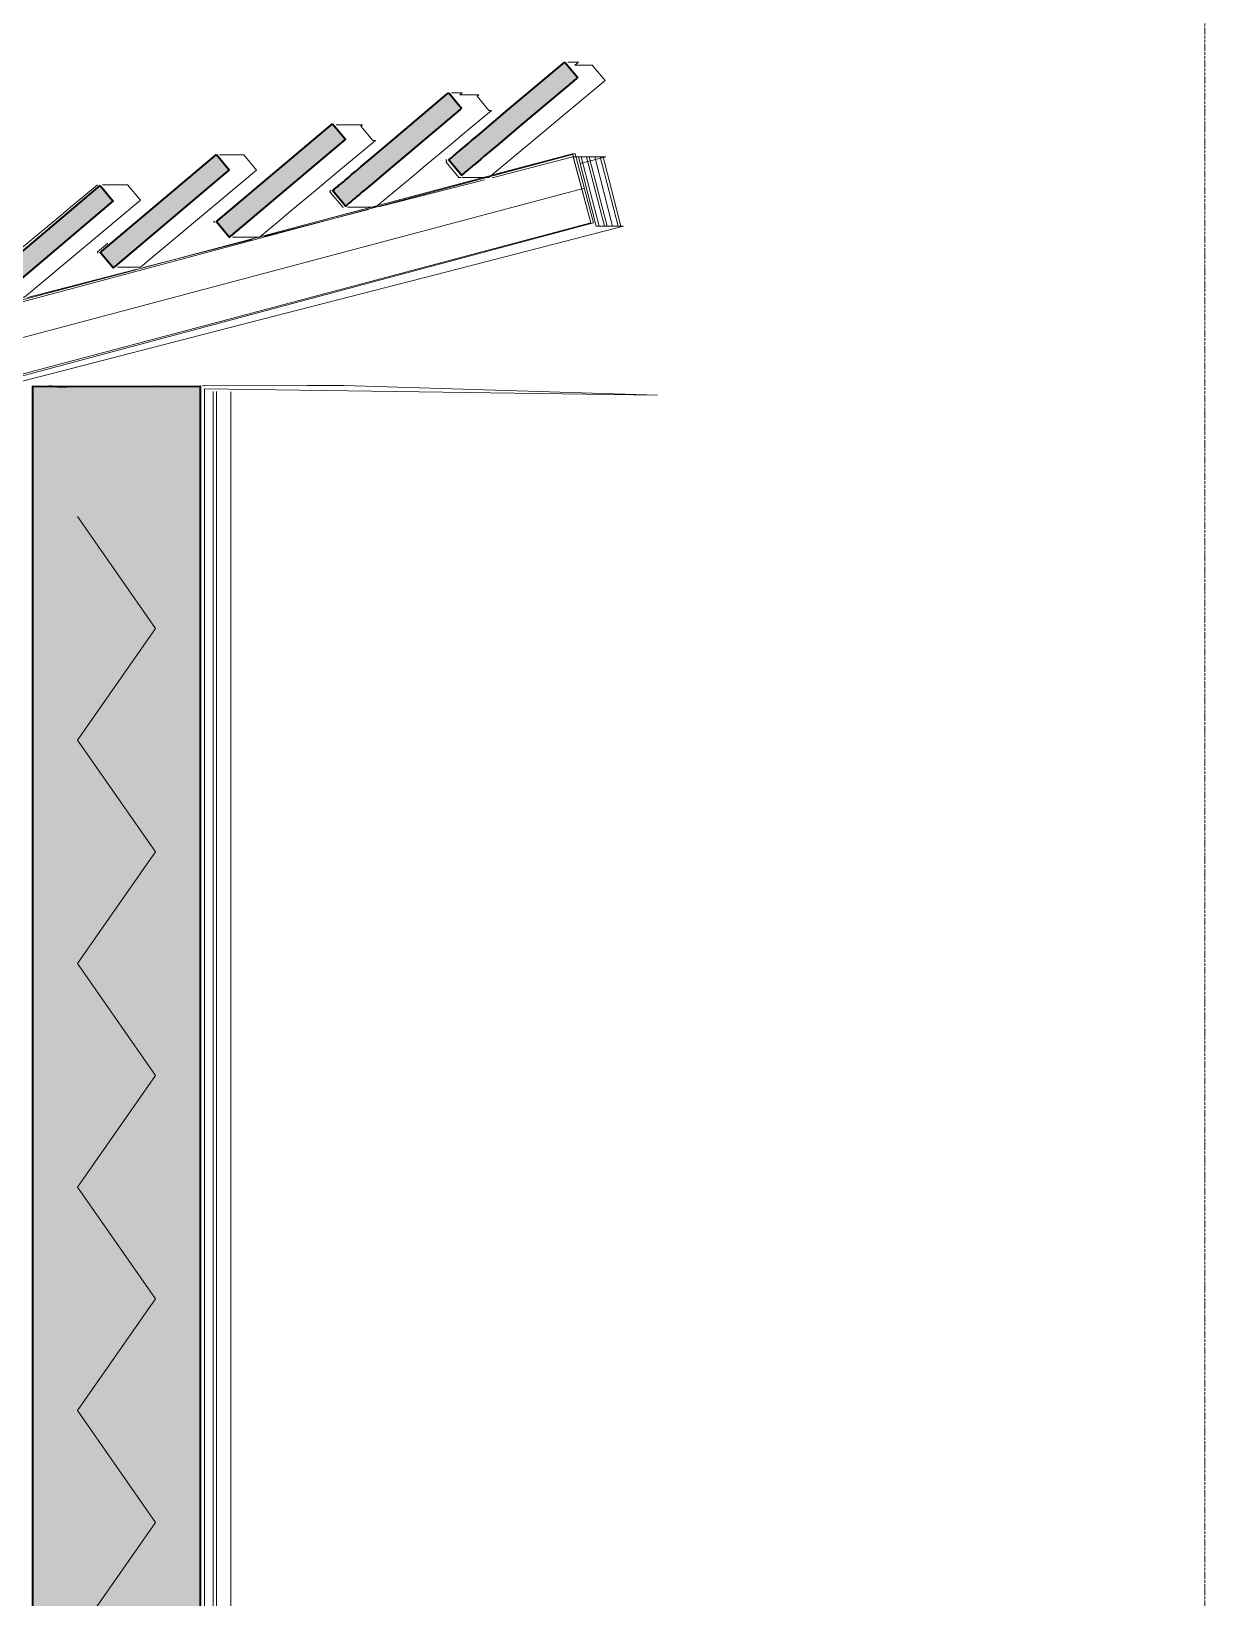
# Model space of a CAD drawing. Header units: millimetres. Extents: x 0 to 135734, y 0 to 59400.
# Drawn here: x 39049 to 40100, y 32858 to 34259 of the extents above; entities that cross this region are included whole.
import ezdxf

# ---------------------------------------------------------------- set-up
doc = ezdxf.new("R2010")
doc.units = ezdxf.units.MM
doc.linetypes.add('DASHDOT', pattern=[3.556, 2.54, -0.508, 0, -0.508])
for name, color, linetype, lineweight in [('01_切断（構造・壁）', 7, 'Continuous', 35), ('03_切断（ガラス）', 5, 'Continuous', 13), ('05_断熱（仮）', 2, 'Continuous', 9), ('10_見えがかり', 7, 'Continuous', 13), ('12_見えがかり（ガラス）', 5, 'Continuous', 9), ('40_通り芯', 1, 'DASHDOT', 9)]:
    doc.layers.add(name, color=color, linetype=linetype, lineweight=lineweight)

msp = doc.modelspace()

# ---------------------------------------------------------------- hatches: boundary and pattern name
at = {"layer": '01_切断（構造・壁）'}
for points in [[(39527.1, 34231.8), (39538.5, 34218.3), (39538.7, 34218.1), (39537.3, 34216.9), (39486, 34173.7), (39468.9, 34159.3), (39460.4, 34152.1), (39455.3, 34147.8), (39451.8, 34144.9), (39449.4, 34142.8), (39447.6, 34141.3), (39446.1, 34140.1), (39445, 34139.1), (39444.1, 34138.3), (39443.3, 34137.7), (39442.5, 34137), (39441.7, 34136.4), (39441, 34135.7), (39440.2, 34135), (39439.4, 34134.4), (39438.6, 34133.7), (39437.8, 34133.1), (39437.1, 34132.4), (39436.3, 34131.8), (39435.5, 34131.1), (39434.7, 34130.5), (39423.3, 34144), (39423.1, 34144.2), (39423.9, 34144.9), (39424.7, 34145.5), (39425.5, 34146.2), (39426.2, 34146.8), (39427, 34147.5), (39427.8, 34148.2), (39428.6, 34148.8), (39429.4, 34149.5), (39430.1, 34150.1), (39430.9, 34150.8), (39431.7, 34151.4), (39432.5, 34152.1), (39433.4, 34152.9), (39434.5, 34153.8), (39436, 34155), (39437.8, 34156.6), (39440.2, 34158.6), (39443.6, 34161.5), (39448.8, 34165.8), (39457.3, 34173), (39474.4, 34187.4), (39525.6, 34230.6)], [(39423.1, 34204.2), (39434.5, 34190.6), (39434.7, 34190.4), (39433.3, 34189.3), (39382, 34146.1), (39364.9, 34131.6), (39356.4, 34124.4), (39351.3, 34120.1), (39347.8, 34117.2), (39345.4, 34115.2), (39343.6, 34113.6), (39342.1, 34112.4), (39341, 34111.5), (39340.1, 34110.7), (39339.3, 34110), (39338.5, 34109.4), (39337.7, 34108.7), (39337, 34108.1), (39336.2, 34107.4), (39335.4, 34106.8), (39334.6, 34106.1), (39333.8, 34105.4), (39333.1, 34104.8), (39332.3, 34104.1), (39331.5, 34103.5), (39330.7, 34102.8), (39319.3, 34116.4), (39319.1, 34116.6), (39319.9, 34117.2), (39320.7, 34117.9), (39321.5, 34118.6), (39322.2, 34119.2), (39323, 34119.9), (39323.8, 34120.5), (39324.6, 34121.2), (39325.4, 34121.8), (39326.1, 34122.5), (39326.9, 34123.1), (39327.7, 34123.8), (39328.5, 34124.4), (39329.4, 34125.2), (39330.5, 34126.2), (39332, 34127.4), (39333.8, 34128.9), (39336.2, 34131), (39339.6, 34133.9), (39344.8, 34138.2), (39353.3, 34145.4), (39370.4, 34159.8), (39421.6, 34203)], [(39319.1, 34176.6), (39330.5, 34163), (39330.7, 34162.8), (39228.2, 34076.4), (39227.4, 34075.8), (39227.4, 34075.7), (39227.3, 34075.7), (39227.3, 34075.6), (39227.2, 34075.6), (39227.2, 34075.5), (39227.1, 34075.5), (39227, 34075.4), (39227, 34075.4), (39226.9, 34075.3), (39226.9, 34075.3), (39226.8, 34075.2), (39226.7, 34075.2), (39215.3, 34088.8), (39215.1, 34089), (39215.2, 34089), (39215.3, 34089.1), (39215.3, 34089.1), (39215.4, 34089.2), (39215.4, 34089.2), (39215.5, 34089.3), (39215.6, 34089.3), (39215.6, 34089.4), (39215.7, 34089.4), (39215.7, 34089.5), (39215.8, 34089.5), (39215.9, 34089.6), (39216.6, 34090.2)], [(39215.1, 34148.9), (39226.5, 34135.4), (39226.7, 34135.2), (39124.2, 34048.7), (39123.5, 34048.2), (39123.4, 34048.1), (39123.3, 34048.1), (39123.3, 34048), (39123.2, 34048), (39123.2, 34047.9), (39123.1, 34047.9), (39123, 34047.8), (39123, 34047.8), (39122.9, 34047.7), (39122.9, 34047.7), (39122.8, 34047.6), (39122.7, 34047.6), (39111.3, 34061.1), (39111.1, 34061.3), (39111.2, 34061.4), (39111.3, 34061.4), (39111.3, 34061.5), (39111.4, 34061.5), (39111.4, 34061.6), (39111.5, 34061.6), (39111.6, 34061.7), (39111.6, 34061.7), (39111.7, 34061.8), (39111.7, 34061.8), (39111.8, 34061.9), (39111.9, 34061.9), (39112.6, 34062.5)], [(39111.1, 34121.3), (39122.5, 34107.7), (39122.7, 34107.5), (39020.2, 34021.1), (39019.5, 34020.5), (39019.4, 34020.5), (39019.3, 34020.4), (39019.3, 34020.4), (39019.2, 34020.3), (39019.2, 34020.3), (39019.1, 34020.2), (39019, 34020.2), (39019, 34020.1), (39018.9, 34020.1), (39018.9, 34020), (39018.8, 34020), (39018.7, 34019.9), (39007.3, 34033.5), (39007.1, 34033.7), (39007.2, 34033.7), (39007.3, 34033.8), (39007.3, 34033.8), (39007.4, 34033.9), (39007.4, 34033.9), (39007.5, 34034), (39007.6, 34034), (39007.6, 34034.1), (39007.7, 34034.1), (39007.7, 34034.2), (39007.8, 34034.2), (39007.9, 34034.3), (39008.6, 34034.9)], [(39065.2, 33941.6), (39065.4, 33941.6), (39065.7, 33941.6), (39067.7, 33941.6), (39072.5, 33941.5), (39081.1, 33941.5), (39159.3, 33941.6), (39200.3, 33941.5), (39200.7, 33941.6), (39200.7, 32332.2), (39200.7, 31750), (39159.3, 31750), (39050.8, 31750), (39050.8, 33334.3), (39050.8, 33941.6), (39062.3, 33941.4)]]:
    msp.add_hatch(color=7, dxfattribs=at).paths.add_polyline_path(points)
at = {"layer": '05_断熱（仮）', "true_color": 0xf3d98b}
msp.add_hatch(color=8, dxfattribs=at).paths.add_polyline_path([(39075.8, 33916.5), (39081, 33916.5), (39081.1, 33916.5), (39159.2, 33916.6), (39175.7, 33916.5), (39175.7, 31775), (39075.8, 31775)])

# ---------------------------------------------------------------- linework, layer by layer
at = {"layer": '01_切断（構造・壁）'}
for points in [[(39527.1, 34231.8), (39538.5, 34218.3), (39538.7, 34218.1), (39537.3, 34216.9), (39486, 34173.7), (39468.9, 34159.3), (39460.4, 34152.1), (39455.3, 34147.8), (39451.8, 34144.9), (39449.4, 34142.8), (39447.6, 34141.3), (39446.1, 34140.1), (39445, 34139.1), (39444.1, 34138.3), (39443.3, 34137.7), (39442.5, 34137), (39441.7, 34136.4), (39441, 34135.7), (39440.2, 34135), (39439.4, 34134.4), (39438.6, 34133.7), (39437.8, 34133.1), (39437.1, 34132.4), (39436.3, 34131.8), (39435.5, 34131.1), (39434.7, 34130.5), (39423.3, 34144), (39423.1, 34144.2), (39423.9, 34144.9), (39424.7, 34145.5), (39425.5, 34146.2), (39426.2, 34146.8), (39427, 34147.5), (39427.8, 34148.2), (39428.6, 34148.8), (39429.4, 34149.5), (39430.1, 34150.1), (39430.9, 34150.8), (39431.7, 34151.4), (39432.5, 34152.1), (39433.4, 34152.9), (39434.5, 34153.8), (39436, 34155), (39437.8, 34156.6), (39440.2, 34158.6), (39443.6, 34161.5), (39448.8, 34165.8), (39457.3, 34173), (39474.4, 34187.4), (39525.6, 34230.6), (39527.1, 34231.8)], [(39423.1, 34204.2), (39434.5, 34190.6), (39434.7, 34190.4), (39433.3, 34189.3), (39382, 34146.1), (39364.9, 34131.6), (39356.4, 34124.4), (39351.3, 34120.1), (39347.8, 34117.2), (39345.4, 34115.2), (39343.6, 34113.6), (39342.1, 34112.4), (39341, 34111.5), (39340.1, 34110.7), (39339.3, 34110), (39338.5, 34109.4), (39337.7, 34108.7), (39337, 34108.1), (39336.2, 34107.4), (39335.4, 34106.8), (39334.6, 34106.1), (39333.8, 34105.4), (39333.1, 34104.8), (39332.3, 34104.1), (39331.5, 34103.5), (39330.7, 34102.8), (39319.3, 34116.4), (39319.1, 34116.6), (39319.9, 34117.2), (39320.7, 34117.9), (39321.5, 34118.6), (39322.2, 34119.2), (39323, 34119.9), (39323.8, 34120.5), (39324.6, 34121.2), (39325.4, 34121.8), (39326.1, 34122.5), (39326.9, 34123.1), (39327.7, 34123.8), (39328.5, 34124.4), (39329.4, 34125.2), (39330.5, 34126.2), (39332, 34127.4), (39333.8, 34128.9), (39336.2, 34131), (39339.6, 34133.9), (39344.8, 34138.2), (39353.3, 34145.4), (39370.4, 34159.8), (39421.6, 34203), (39423.1, 34204.2)], [(39319.1, 34176.6), (39330.5, 34163), (39330.7, 34162.8), (39228.2, 34076.4), (39227.4, 34075.8), (39227.4, 34075.7), (39227.3, 34075.7), (39227.3, 34075.6), (39227.2, 34075.6), (39227.2, 34075.5), (39227.1, 34075.5), (39227, 34075.4), (39227, 34075.4), (39226.9, 34075.3), (39226.9, 34075.3), (39226.8, 34075.2), (39226.7, 34075.2), (39215.3, 34088.8), (39215.1, 34089), (39215.2, 34089), (39215.3, 34089.1), (39215.3, 34089.1), (39215.4, 34089.2), (39215.4, 34089.2), (39215.5, 34089.3), (39215.6, 34089.3), (39215.6, 34089.4), (39215.7, 34089.4), (39215.7, 34089.5), (39215.8, 34089.5), (39215.9, 34089.6), (39216.6, 34090.2), (39319.1, 34176.6)], [(39215.1, 34148.9), (39226.5, 34135.4), (39226.7, 34135.2), (39124.2, 34048.7), (39123.5, 34048.2), (39123.4, 34048.1), (39123.3, 34048.1), (39123.3, 34048), (39123.2, 34048), (39123.2, 34047.9), (39123.1, 34047.9), (39123, 34047.8), (39123, 34047.8), (39122.9, 34047.7), (39122.9, 34047.7), (39122.8, 34047.6), (39122.7, 34047.6), (39111.3, 34061.1), (39111.1, 34061.3), (39111.2, 34061.4), (39111.3, 34061.4), (39111.3, 34061.5), (39111.4, 34061.5), (39111.4, 34061.6), (39111.5, 34061.6), (39111.6, 34061.7), (39111.6, 34061.7), (39111.7, 34061.8), (39111.7, 34061.8), (39111.8, 34061.9), (39111.9, 34061.9), (39112.6, 34062.5), (39215.1, 34148.9)], [(39008.6, 34034.9), (39111.1, 34121.3)], [(39111.1, 34121.3), (39122.5, 34107.7), (39122.7, 34107.5), (39020.2, 34021.1)], [(39065.2, 33941.6), (39065.4, 33941.6), (39065.7, 33941.6), (39067.7, 33941.6), (39072.5, 33941.5), (39081.1, 33941.5), (39159.3, 33941.6), (39200.3, 33941.5), (39200.7, 33941.6), (39200.7, 32332.2), (39200.7, 31750), (39159.3, 31750), (39050.8, 31750), (39050.8, 33334.3), (39050.8, 33941.6), (39062.3, 33941.4), (39065.2, 33941.6)]]:
    msp.add_lwpolyline(points, dxfattribs=at)
at = {"layer": '03_切断（ガラス）'}
msp.add_lwpolyline([(39544.6, 34118.8), (37534.6, 33584.7)], dxfattribs=at)
at = {"layer": '05_断熱（仮）'}
msp.add_lwpolyline([(39090.7, 31825), (39160.7, 31925), (39090.7, 32025), (39160.7, 32125), (39090.7, 32225), (39160.7, 32325), (39090.7, 32425), (39160.7, 32525), (39090.7, 32625), (39160.7, 32725), (39090.7, 32825), (39160.7, 32925), (39090.7, 33025), (39160.7, 33125), (39090.7, 33225), (39160.7, 33325), (39090.7, 33425), (39160.7, 33525), (39090.7, 33625), (39160.7, 33725), (39090.7, 33825)], dxfattribs=at)
at = {"layer": '10_見えがかり'}
for points in [[(39529.7, 34231.8), (39530.7, 34231.8), (39532, 34231.8), (39533.2, 34231.8), (39534.4, 34231.8), (39535.6, 34231.8), (39538.1, 34231.8), (39539.3, 34231.8), (39536, 34229.1), (39541.8, 34229.1), (39544.2, 34229.1), (39546.7, 34229.1), (39549.1, 34229.1), (39551.5, 34229.1), (39563.1, 34215.3), (39459.2, 34128.5), (39456.7, 34128.5), (39454.8, 34128.5), (39454.3, 34128.5), (39451.8, 34128.5), (39444.5, 34128.5)], [(39425.7, 34204.2), (39426.7, 34204.2), (39428, 34204.2), (39429.2, 34204.2), (39430.4, 34204.2), (39431.6, 34204.2), (39432.8, 34204.2), (39434.1, 34204.2), (39435.3, 34204.2), (39433.1, 34202.3), (39440.2, 34202.3), (39442.7, 34202.3), (39445.1, 34202.3), (39447.5, 34202.3), (39450, 34202.3), (39448.5, 34201.1), (39459.1, 34188.5), (39461.5, 34188.5), (39452.9, 34181.3), (39444.2, 34174.1), (39435.5, 34166.8), (39426.9, 34159.6), (39418.2, 34152.4), (39409.6, 34145.1), (39400.9, 34137.9), (39392.2, 34130.7), (39383.6, 34123.5), (39374.9, 34116.2), (39366.3, 34109), (39357.6, 34101.8), (39355.2, 34101.8), (39352.7, 34101.8), (39351.5, 34101.8), (39350.3, 34101.8), (39348, 34101.8), (39347.9, 34101.8), (39345.4, 34101.8), (39344.6, 34101.8), (39343, 34101.8), (39340.5, 34101.8), (39338.1, 34101.8), (39335.7, 34101.8), (39332.6, 34101.8)], [(39322.5, 34175.6), (39324, 34175.6), (39326.5, 34175.6), (39328.9, 34175.6), (39333.8, 34175.6), (39336.2, 34175.6), (39341.1, 34175.6), (39343.6, 34175.6), (39346, 34175.6), (39344.6, 34174.4), (39355.1, 34161.7), (39357.5, 34161.7), (39348.9, 34154.5), (39340.2, 34147.3), (39331.6, 34140.1), (39322.9, 34132.8), (39305.6, 34118.4), (39296.9, 34111.1), (39288.3, 34103.9), (39279.6, 34096.7), (39270.9, 34089.5), (39262.3, 34082.2), (39253.6, 34075), (39251.2, 34075), (39248.7, 34075), (39246.5, 34075), (39246.3, 34075), (39243.9, 34075), (39241.4, 34075), (39239, 34075), (39236.5, 34075), (39234.1, 34075), (39231.7, 34075), (39230.4, 34075), (39229.6, 34075)], [(39217.8, 34148.8), (39220.1, 34148.8), (39222.5, 34148.8), (39224.9, 34148.8), (39227.4, 34148.8), (39229.8, 34148.8), (39232.3, 34148.8), (39234.7, 34148.8), (39237.1, 34148.8), (39239.6, 34148.8), (39251.1, 34135), (39147.2, 34048.2), (39147.2, 34048.2), (39144.8, 34048.2), (39143.5, 34048.2), (39142.3, 34048.2), (39141.1, 34048.2), (39139.9, 34048.2), (39138.7, 34048.2), (39137.4, 34048.2), (39135, 34048.2), (39132.6, 34048.2), (39127.7, 34048.2), (39126.6, 34048.2)], [(39421.2, 34143.6), (39420.7, 34144.2), (39421.2, 34144.6)], [(39434.3, 34128.5), (39432.3, 34128.5), (39420.8, 34142.3), (39421.6, 34143)], [(39005.5, 34034.4), (39004.8, 34035.3), (39022.1, 34049.7), (39030.8, 34057), (39039.5, 34064.2), (39048.1, 34071.4), (39056.8, 34078.7), (39065.4, 34085.9), (39074.1, 34093.1), (39082.8, 34100.3), (39091.4, 34107.6), (39100.1, 34114.8), (39108.7, 34122), (39108.8, 34122)], [(39113.1, 34122), (39113.6, 34122), (39116.1, 34122), (39118.5, 34122), (39120.9, 34122), (39123.4, 34122), (39125.8, 34122), (39128.3, 34122), (39133.1, 34122), (39135.6, 34122), (39147.1, 34108.2), (39043.2, 34021.5), (39040.8, 34021.5), (39039.5, 34021.5), (39038.3, 34021.5), (39035.9, 34021.5), (39033.4, 34021.5), (39028.6, 34021.5), (39027.3, 34021.5), (39026.1, 34021.5), (39023.7, 34021.5)], [(39317.2, 34116), (39316.7, 34116.6), (39317.2, 34117)], [(39316.8, 34115.6), (39317.2, 34115.9)], [(39444.5, 34128.5), (39442.1, 34128.5), (39439.7, 34128.5), (39437.2, 34128.5), (39435.2, 34128.5)], [(39329, 34101.8), (39328.3, 34101.8), (39316.8, 34115.6)], [(39212.8, 34088.8), (39212.8, 34088.8), (39212.7, 34089), (39213.2, 34089.3)], [(39213.3, 34088.3), (39212.8, 34088.8)], [(39108.7, 34061.3), (39109.1, 34061.7), (39108.8, 34062), (39117.5, 34069.3), (39117.9, 34069.7)], [(39109.2, 34060.7), (39108.7, 34061.3)], [(39202.7, 33942.1), (39204.5, 33942.4), (39204.9, 33942), (39296.4, 33942.3), (39329.1, 33942.2), (39610, 33933.6), (39204.5, 33939.4), (39204.5, 31750), (39202.7, 31750)], [(39212.3, 33936.9), (39212.3, 31750), (39207.7, 31750)], [(39215.2, 33936.9), (39215.2, 31750), (39214.3, 31750)], [(39228.1, 33936.7), (39228.1, 31750), (39217.2, 31750)]]:
    msp.add_lwpolyline(points, dxfattribs=at)
at = {"layer": '12_見えがかり（ガラス）'}
for points in [[(37535, 33583.2), (37542.6, 33554.3), (37707.8, 33598.2), (37875.3, 33642.7), (38042.8, 33687.3), (38210.3, 33731.8), (38377.8, 33776.3), (38545.3, 33820.8), (38712.8, 33865.3), (38880.3, 33909.8), (39047.8, 33954.3), (39215.3, 33998.8), (39550.3, 34087.8), (39534.1, 34149.1), (37873.7, 33704.6), (37526.4, 33615.6)], [(38026.4, 33749.1), (38193.9, 33793.6), (38361.4, 33838.1), (38528.9, 33882.6), (38696.4, 33927.1), (38863.9, 33971.6), (39031.4, 34016.2), (39198.9, 34060.7), (39366.4, 34105.2), (39533.9, 34149.7), (39535.1, 34149.7), (39536.3, 34149.7), (39552.8, 34087.8), (37890.1, 33642.7), (37542.8, 33553.7), (37541.6, 33553.7), (37540.3, 33553.7), (37532.7, 33582.6)], [(39466, 34131.6), (39533.9, 34149.7), (39550.3, 34087.8), (39215.3, 33998.8), (39047.8, 33954.3), (38880.3, 33909.8), (38712.8, 33865.3), (38545.3, 33820.8), (38377.8, 33776.3), (38210.3, 33731.8), (38042.8, 33687.3), (37875.3, 33642.7), (37707.8, 33598.2), (37540.3, 33553.7), (37532.7, 33582.6)], [(39461.9, 34128.2), (39534.4, 34146.9), (39536.8, 34146.9), (39539.3, 34146.9), (39541.7, 34146.9), (39544.2, 34146.9), (39546.6, 34146.9), (39549, 34146.9), (39551.5, 34146.9), (39553.9, 34146.9), (39556.4, 34146.9), (39558.8, 34146.9), (39561.3, 34146.9), (39563.7, 34146.9), (39540.8, 34141), (39555.2, 34084.9), (39557.7, 34084.9), (39560.1, 34084.9), (39562.6, 34084.9), (39565, 34084.9), (39567.4, 34084.9), (39569.9, 34084.9), (39572.3, 34084.9), (39574.8, 34084.9), (39577.2, 34084.9), (39579.7, 34084.9), (39412.2, 34041.8), (39244.7, 33998.7), (39077.2, 33955.6), (38742.3, 33869.4)], [(39541.7, 34146.9), (39557.7, 34084.9), (39555.2, 34084.9), (39539.3, 34146.9), (39541.7, 34146.9)], [(39546.6, 34146.9), (39562.6, 34084.9), (39560.1, 34084.9), (39557.7, 34084.9), (39541.7, 34146.9), (39544.2, 34146.9), (39546.6, 34146.9)], [(39549, 34146.9), (39565, 34084.9), (39562.6, 34084.9), (39546.6, 34146.9), (39549, 34146.9)], [(39553.9, 34146.9), (39569.9, 34084.9), (39567.4, 34084.9), (39565, 34084.9), (39549, 34146.9), (39551.5, 34146.9), (39553.9, 34146.9)], [(39558.8, 34146.9), (39574.8, 34084.9), (39572.3, 34084.9), (39569.9, 34084.9), (39553.9, 34146.9), (39556.4, 34146.9), (39558.8, 34146.9)], [(39561.3, 34146.9), (39577.2, 34084.9), (39574.8, 34084.9), (39558.8, 34146.9), (39561.3, 34146.9)], [(39361.5, 34102.4), (39455.3, 34126.5)], [(39364.1, 34104.6), (39366.4, 34105.2), (39446.8, 34126.5)], [(39257.5, 34075.6), (39351.3, 34099.8)], [(39258.6, 34076.5), (39346, 34099.8)], [(39149.5, 34047.5), (39198.9, 34060.7), (39245.3, 34073)], [(39150, 34048), (39199.4, 34060.7), (39247.3, 34073)], [(38026.4, 33749.1), (38193.9, 33793.6), (38361.4, 33838.1), (38528.9, 33882.6), (38696.4, 33927.1), (38863.9, 33971.6), (39031.4, 34016.2), (39144.3, 34046.2)], [(39046, 34021.2), (39142.9, 34046.1)]]:
    msp.add_lwpolyline(points, dxfattribs=at)
at = {"layer": '40_通り芯'}
msp.add_lwpolyline([(40100, 24250), (40100, 35600)], dxfattribs=at)

doc.saveas('drawing.dxf')
